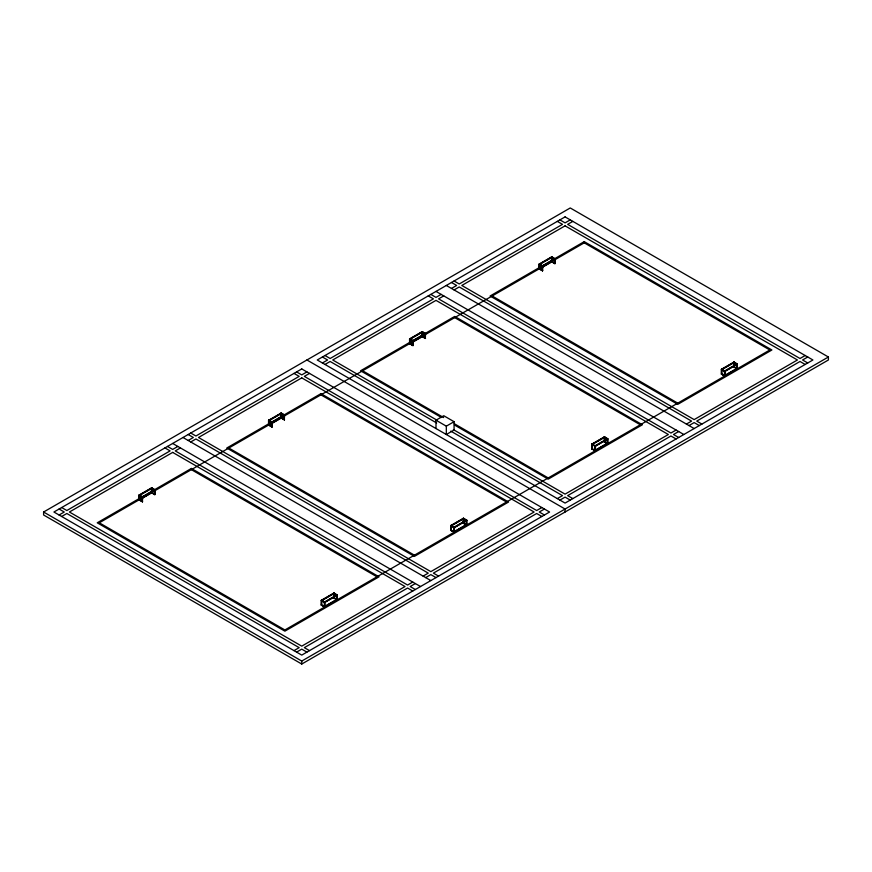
<?xml version="1.0" encoding="UTF-8"?>
<svg xmlns="http://www.w3.org/2000/svg" width="872" height="872" viewBox="0 0 872 872"><rect width="100%" height="100%" fill="white"/><g stroke="black" fill="none" stroke-linecap="round" stroke-linejoin="round"><path stroke-width="1.31" d="M43.6 512.017L570.244 207.961L828.4 357.008L828.4 359.983L301.756 664.039L43.6 514.992L43.6 512.017L301.756 661.063L828.4 357.008M59.089 514.992L64.256 512.017L59.089 509.03M177.844 446.431L172.678 449.418L167.511 446.431M188.167 440.469L193.333 437.493L188.167 434.507M306.922 371.908L301.756 374.895L296.6 371.908M322.411 362.97L327.578 359.983L322.411 357.008M441.167 294.409L436 297.385L430.833 294.409M451.489 288.447L456.656 285.46L451.489 282.484M570.244 219.886L565.078 222.861L559.911 219.886M61.672 516.486L66.839 513.499L299.172 647.645L294.017 650.621M180.428 447.925L175.261 450.9L407.606 585.047L412.761 582.06M190.75 441.962L195.917 438.976L428.25 573.122L423.094 576.109M309.505 373.401L304.339 376.377L536.683 510.523L541.85 507.537M324.994 364.463L330.15 361.477L436.676 422.975M443.75 295.891L438.583 298.878L670.928 433.024L676.083 430.038M454.072 289.94L459.239 286.953L691.572 421.1L686.417 424.075M572.828 221.379L567.661 224.355L800.006 358.501L805.161 355.514M139.269 495.263L151.924 487.96L151.924 492.724L139.269 500.027L139.269 494.958L142.626 496.898L142.376 501.814L139.019 499.885L139.019 495.111L151.663 487.808L155.02 489.748L154.758 494.664L151.412 492.724L151.412 487.96L154.758 489.89M268.816 420.468L281.46 413.165L281.46 417.939L268.816 425.242L268.816 420.173L272.173 422.113L271.911 427.029L268.554 425.089L268.554 420.326L281.209 413.023L284.566 414.952L284.305 419.879L280.948 417.939L280.948 413.165L284.305 415.105M409.818 339.055L422.473 331.752L422.473 336.527L409.818 343.83L409.818 338.761L413.175 340.701L412.925 345.617L409.568 343.677L409.568 338.914L422.212 331.611L425.569 333.551L425.307 338.467L421.961 336.527L421.961 331.752L425.307 333.693M539.626 264.118L539.365 269.045L539.365 263.976L542.722 265.906L542.46 270.832L539.103 268.892L539.103 264.118L551.758 256.815L555.115 258.755L554.854 263.671L551.496 261.742L551.496 256.968L554.854 258.908M539.365 264.271L552.009 256.968L552.009 261.742L540.727 268.249M151.924 488.255L139.269 495.558L142.114 497.204L155.02 489.748M281.46 413.47L268.816 420.773L271.65 422.408L284.566 414.952M422.473 332.058L409.818 339.361L412.663 340.996L425.569 333.551M552.009 257.262L539.365 264.565L542.199 266.211L555.115 258.755M142.114 501.367L139.269 499.438L151.412 492.429L155.02 494.511M154.508 494.217L151.924 492.429M271.65 426.582L268.816 424.642L280.948 417.634L284.566 419.726M284.043 419.432L281.46 417.634M412.663 345.17L409.818 343.23L421.961 336.232L425.569 338.314M425.056 338.02L422.473 336.232M542.199 270.385L539.365 268.445L551.496 261.437L555.115 263.529M554.592 263.224L552.009 261.437M142.376 501.52L142.114 496.898M154.758 494.37L154.508 489.748M271.911 426.735L271.65 422.113M284.305 419.574L284.043 414.952M412.925 345.323L412.663 340.701M425.307 338.162L425.056 333.551M542.46 270.527L542.199 265.906M554.854 263.377L554.592 258.755M436 420.206L443.75 415.726L454.072 421.688L454.072 430.038L446.322 434.507L446.322 426.168L436 420.206L436 428.544M446.322 426.168L454.072 421.688M324.613 601.963L324.613 607.032L321.256 605.103L321.256 600.328L333.911 593.025L337.268 594.966L337.268 599.729L333.911 597.8M454.159 527.178L454.159 532.247L450.802 530.307L450.802 525.543L463.446 518.24L466.803 520.17L466.803 524.944L463.446 523.004M595.162 445.766L595.162 450.835L591.805 448.895L591.805 444.131L604.46 436.828L607.817 438.758L607.817 443.532L604.46 441.592M724.708 370.982L724.708 376.05L721.351 374.11L721.351 369.336L733.995 362.033L737.352 363.973L737.352 368.747L733.995 366.807M321.517 600.481L334.172 593.178L334.172 597.941L333.911 593.025M451.053 525.685L463.708 518.382L463.708 523.156L463.446 518.24M592.066 444.273L604.721 436.97L604.721 441.744L604.46 436.828M721.613 369.488L734.257 362.185L734.257 366.959L733.995 362.033M334.172 593.472L321.517 600.775L324.362 602.41L337.268 594.966M463.708 518.687L451.053 525.99L453.898 527.625L466.803 520.17M604.721 437.275L592.066 444.578L594.911 446.213L607.817 438.758M734.257 362.48L721.613 369.783L724.447 371.428L737.352 363.973M321.256 605.103L324.875 606.585M337.006 595.107L333.649 593.178L333.649 597.941L337.006 599.282L324.362 606.585M450.802 530.307L454.41 531.8M466.553 520.322L463.196 518.382L463.196 523.156L466.553 524.497L453.898 531.8M591.805 448.895L595.423 450.388M607.555 438.91L604.198 436.97L604.198 441.744L607.555 443.085L594.911 450.388M721.351 374.11L724.959 375.603M737.102 364.125L733.744 362.185L733.744 366.959L737.102 368.3L724.447 375.603M337.006 599.587L324.362 606.89L324.362 602.116L337.006 594.813L337.006 599.882L333.649 597.941M466.553 524.791L453.898 532.094L453.898 527.331L466.553 520.028L466.553 525.097L463.196 523.156M607.555 443.379L594.911 450.682L594.911 445.919L607.555 438.616L607.555 443.685L604.198 441.744M737.102 368.594L724.447 375.897L724.447 371.123L737.102 363.82L737.102 368.889L733.744 366.959M557.339 498.599L562.495 495.623L450.77 431.117M296.6 652.114L301.756 649.139L306.922 652.114M415.345 583.553L410.189 586.54L415.345 589.516M425.678 577.591L430.833 574.615L436 577.591M544.422 509.03L539.267 512.017L544.422 514.992M559.911 500.092L565.078 497.105L570.244 500.092M678.667 431.531L673.5 434.507L678.667 437.493M689 425.569L694.156 422.582L699.322 425.569M807.745 357.008L802.589 359.983L807.745 362.97M557.339 221.379L562.495 224.355L459.239 283.978L454.072 280.991M805.161 364.463L800.006 361.477L696.739 421.1L701.906 424.075M551.496 257.262L554.854 259.202L542.722 266.211L539.103 264.118M733.744 362.48L737.102 364.42L724.959 371.428L721.351 369.336M539.365 268.74L542.722 270.68M721.613 373.957L724.959 375.897L724.959 371.123L721.613 369.194L721.613 374.262L721.863 369.336M492.157 296L677.762 403.147M446.322 285.46L694.156 428.544M436 291.422L683.833 434.507M428.25 295.891L433.417 298.878L330.15 358.501L324.994 355.514M676.083 438.976L670.928 436L567.661 495.623L572.828 498.599M454.704 317.615L640.299 424.773M421.961 332.058L425.307 333.998L413.175 340.996L409.568 338.914M604.198 437.275L607.555 439.216L595.423 446.213L591.805 444.131M409.818 343.535L413.175 345.465M592.066 448.753L595.423 450.682L595.423 445.919L592.066 443.979L592.066 449.047L592.328 444.131M362.621 370.785L443.674 417.579M454.247 423.683L548.216 477.943M441.461 417.503L360.55 370.785L454.704 316.427L642.37 424.773L548.216 479.131L454.388 424.958M436.905 420.13L332.733 359.983L436 300.371L668.344 434.507L565.078 494.13L453.353 429.623M306.922 359.983L565.078 509.03L565.078 512.017M294.017 373.401L299.172 376.377L195.917 436L190.75 433.024M541.85 516.486L536.683 513.499L433.417 573.122L438.583 576.109M320.929 394.853L506.523 502.01M280.948 413.47L284.305 415.399L272.173 422.408L268.554 420.326M463.196 518.687L466.553 520.617L454.41 527.625L450.802 525.543M268.816 424.947L272.173 426.877M451.053 530.154L454.41 532.094L454.41 527.331L451.053 525.391L451.053 530.459L451.315 525.543M228.835 448.023L414.44 555.181M183 437.493L430.833 580.578M172.678 443.456L420.511 586.54M164.939 447.925L170.095 450.9L66.839 510.523L61.672 507.537M412.761 591.009L407.606 588.022L304.339 647.645L309.505 650.621M191.382 469.648L376.987 576.806M151.412 488.255L154.758 490.195L142.626 497.204L139.019 495.111M333.649 593.472L337.006 595.413L324.875 602.41L321.256 600.328M139.269 499.732L142.626 501.673M321.517 604.95L324.875 606.89L324.875 602.116L321.517 600.176L321.517 605.244L321.779 600.328M736.84 363.973L736.84 368.747M607.293 438.758L607.293 443.532M554.854 258.603L554.854 263.671M551.758 256.815L551.758 261.883M542.46 265.764L542.46 270.832M466.291 520.17L466.291 524.944M425.307 333.398L425.307 338.467M422.212 331.611L422.212 336.679M412.925 340.549L412.925 345.617M410.08 338.914L410.08 343.677M336.745 594.966L336.745 599.729M301.756 661.063L301.756 664.039M284.305 414.81L284.305 419.879M281.209 413.023L281.209 418.091M271.911 421.961L271.911 427.029M269.077 420.326L269.077 425.089M154.758 489.595L154.758 494.664M151.663 487.808L151.663 492.876M142.376 496.746L142.376 501.814M139.531 495.111L139.531 499.885M301.756 368.932L53.922 512.017L301.756 655.101L549.589 512.017L301.756 368.932M565.078 216.899L317.245 359.983L565.078 503.068L812.911 359.983L565.078 216.899M172.678 452.394L69.411 512.017L301.756 646.152L405.022 586.54L172.678 452.394M301.756 377.87L198.5 437.493L430.833 571.629L534.1 512.017L301.756 377.87M565.078 225.848L461.811 285.46L694.156 419.606L797.422 359.983L565.078 225.848M191.382 468.449L97.228 522.808L284.893 631.164L379.048 576.806L191.382 468.449M320.929 393.664L226.775 448.023L414.44 556.369L508.594 502.01L320.929 393.664M584.24 241.642L490.097 296L677.762 404.346L771.905 349.988L584.24 241.642M584.24 242.83L99.299 522.808L284.893 629.966L769.845 349.988L584.24 242.83"/></g></svg>
